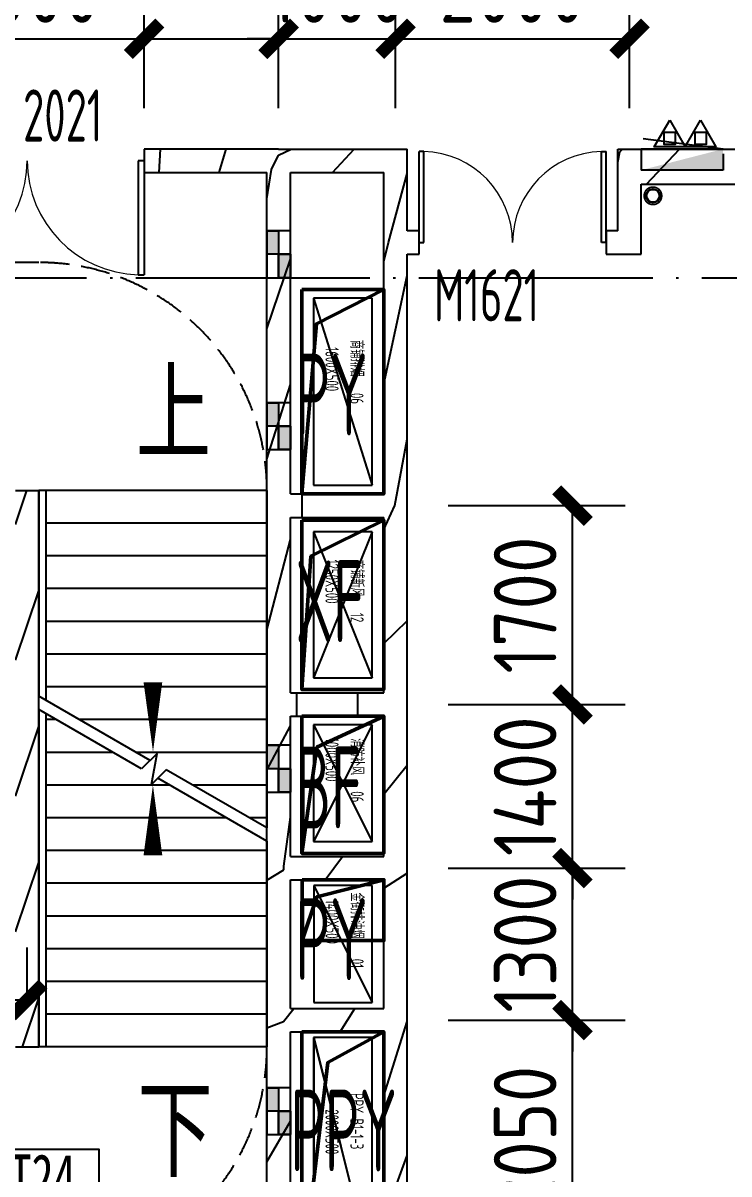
# Model space of a CAD drawing. Header units: inches. Extents: x 0 to 1813292486, y 0 to 3473589894.
# Drawn here: x 600424900 to 600430936, y 3473244952 to 3473254796 of the extents above; entities that cross this region are included whole.
import ezdxf
from ezdxf.enums import TextEntityAlignment as Align

# ---------------------------------------------------------------- set-up
doc = ezdxf.new("R2010")
doc.units = ezdxf.units.IN
doc.header["$LTSCALE"] = 1000
doc.header["$MEASUREMENT"] = 0
doc.linetypes.add('AX-MALL-GIRD-200$0$DOTE', pattern=[2.4200000000000004, 2, -0.2, 0.02, -0.2])
doc.linetypes.add('AX-MALL-WALL-P02-QT$0$DASH', pattern=[0.35, 0.25, -0.1])
for name, color, linetype in [('A-Anno-Note', 241, 'Continuous'), ('AX-MALL-DIM-P02$0$A-Anno-Dims', 3, 'Continuous'), ('AX-MALL-DIM-P02$0$A-Detl-Thin', 131, 'Continuous'), ('AX-MALL-GIRD-200$0$A-Grid', 222, 'AX-MALL-GIRD-200$0$DOTE'), ('AX-MALL-P02-200$0$A-Anno-Note', 241, 'Continuous'), ('AX-MALL-WALL-P02$0$A-Anno-Note', 241, 'Continuous'), ('AX-MALL-WALL-P02-QT$0$A-Accs', 181, 'Continuous'), ('AX-MALL-WALL-P02-QT$0$A-Anno-Dims', 3, 'Continuous'), ('AX-MALL-WALL-P02-QT$0$A-Anno-Note', 241, 'Continuous'), ('AX-MALL-WALL-P02-QT$0$A-Detl-Patt', 8, 'Continuous'), ('AX-MALL-WALL-P02-QT$0$A-Detl-Thin', 131, 'Continuous'), ('AX-MALL-WALL-P02-QT$0$A-Strs', 151, 'Continuous'), ('AX-MALL-WALL-P02-QT$0$A-Wall', 2, 'Continuous'), ('AX-MALL-WALL-P02-QT$0$A-Wall-Patt', 13, 'Continuous'), ('AX-MALL-WALL-P02-QT$0$A-Wind', 4, 'Continuous'), ('AX-MALL-WORD-P02$0$A-Anno-Note', 241, 'Continuous'), ('AX-MALL-WORD-P02$0$A-Wind-Iden', 11, 'Continuous'), ('AX-MALL-ZTKD-P02$0$A-Anno-Note', 241, 'Continuous'), ('MX-MALL-P02-LG$0$M-AC-DUCT-FLG', 40, 'Continuous'), ('MX-MALL-P02-LG$0$M-AC-DUCT-PAD', 70, 'Continuous'), ('MX-MALL-P02-LG$0$M-VT-DUCT-EAD', 4, 'Continuous'), ('MX-MALL-P02-LG$0$M-VT-DUCT-FLG', 40, 'Continuous'), ('MX-MALL-P02-LG$0$M-VT-DUCT-KED', 170, 'Continuous'), ('MX-MALL-P02-LG$0$M-VT-DUCT-SAD', 90, 'Continuous'), ('MX-MALL-P02-LG$0$M-VT-DUCT-SED', 150, 'Continuous'), ('MX-MALL-P02-LG$0$M-VT-TEXT', 21, 'Continuous'), ('PX-MALL-P02-LG$0$P-Exsh', 31, 'Continuous'), ('PX-MALL-P02-LG$0$P-Hydt-Boxx', 221, 'Continuous'), ('PX-MALL-P02-LG$0$P-Hydt-Pipe', 221, 'Continuous'), ('PX-MALL-P02-LG$0$P-Pipe-Risr', 7, 'Continuous'), ('PX-MALL-P02-LG$0$P-Pipe-Risr-Arch', 6, 'Continuous'), ('PX-MALL-P02-LG$0$P-Pipe-Risr-W100', 6, 'Continuous'), ('PX-MALL-P02-LG$0$P-Pipe-Risr-W50', 6, 'Continuous'), ('SX-MALL-LT-TZ-2F(T)$0$SX-S1-TZ-(2F~3F)$0$TZ', 255, 'Continuous'), ('SX-MALL-LT-TZ-2F(T)$0$SX-S1-TZ-（-2F~-1F）$0$S-PATT-SOLD', 251, 'Continuous'), ('SX-MALL-NTKD-L-2F$0$S-HOLE', 5, 'Continuous'), ('SX-MALL-TZ-2F~3F$0$S-DIMS', 81, 'Continuous')]:
    doc.layers.add(name, color=color, linetype=linetype)
doc.styles.add('AX-MALL-DIM-P02$0$_TCH_DIM_T3', font='gbenor.shx')
doc.styles.add('AX-MALL-WALL-P02-QT$0$_TCH_DIM', font='gbenor.shx')
doc.styles.add('AX-MALL-WALL-P02-QT$0$STANDARD', font='gbenor.shx', dxfattribs={"bigfont": 'gbcbig.shx'})
doc.styles.add('AX-MALL-WORD-P02$0$_TCH_WINDOW', font='gbenor.shx', dxfattribs={"bigfont": 'gbcbig.shx'})
doc.styles.add('AX-MALL-WORD-P02$0$宋体', font='', dxfattribs={"width": 0.7, "height": 5})
doc.styles.add('MX-MALL-P02-LG$0$_THVAC_WIN', font='gbenor.shx', dxfattribs={"bigfont": 'gbcbig.shx'})
doc.styles.add('PX-MALL-P02-LG$0$jzfz', font='gbenor.shx', dxfattribs={"bigfont": 'gbcbig.shx'})
doc.styles.get('AX-MALL-WORD-P02$0$宋体').set_extended_font_data('SimSun')
doc.dimstyles.new('AX-MALL-DIM-P02$0$_TCH_ARCH&&180', dxfattribs={"dimtxt": 535.5, "dimasz": 270, "dimexe": 450, "dimexo": 450, "dimgap": 137.25, "dimtad": 1, "dimdec": 0, "dimzin": 0, "dimdsep": 46, "dimtxsty": 'AX-MALL-DIM-P02$0$_TCH_DIM_T3', "dimblk": 'AX-MALL-DIM-P02$0$_ArchTick', "dimcen": 0.09, "dimclrt": 7, "dimazin": 2, "dimtfac": 1, "dimtdec": 0, "dimtix": 1, "dimtmove": 2, "dimatfit": 3, "dimfxl": 500, "dimtolj": 1, "dimtzin": 0, "dimarcsym": 0})
pattern_1 = [(45, (0, 359.0227), (-353.55353201463, 353.55353201463), [])]

# ---------------------------------------------------------------- blocks, each defined once
blk = doc.blocks.new('AX-MALL-WORD-P02')
at = {"layer": 'AX-MALL-WORD-P02$0$A-Anno-Note', "color": 3}
blk.add_lwpolyline([(600248898.0374495, 3473156669.24496), (600249893.1935995, 3473156298.520098), (600250067.7400138, 3473156767.064171), (600249072.5838643, 3473157137.789033)], close=True, dxfattribs=at)
at = {"layer": 'AX-MALL-WORD-P02$0$A-Anno-Note', "color": 3, "style": 'AX-MALL-WORD-P02$0$宋体', "width": 0.7}
blk.add_text('LT24', height=396.5189873417721, rotation=339.5681615271141, dxfattribs=at).set_placement((600249020.3256471, 3473156692.486404))
at = {"layer": 'AX-MALL-WORD-P02$0$A-Wind-Iden', "style": 'AX-MALL-WORD-P02$0$_TCH_WINDOW', "width": 0.7}
for s, rotation, p in [('2021', 339.5681612585309, (600252467.3055788, 3473165073.79867)), ('M1621', 339.5681612273126, (600255222.93114, 3473162406.976942))]:
    blk.add_text(s, height=446.25, rotation=rotation, dxfattribs=at).set_placement(p)
blk = doc.blocks.new('AX-MALL-GIRD-200')
at = {"layer": 'AX-MALL-GIRD-200$0$A-Grid'}
blk.add_line((600232554.5538701, 3473171250.033786), (600590450.5579685, 3473037923.270504), dxfattribs=at)
blk = doc.blocks.new('MX-MALL-P02-LG')
at = {"layer": 'MX-MALL-P02-LG$0$M-AC-DUCT-FLG'}
for p, q in [((600253630.4547019, 3473161078.929464), (600253662.6327344, 3473159733.022864)), ((600254098.9987751, 3473160904.383048), (600253194.0886612, 3473159907.569281))]:
    blk.add_line(p, q, dxfattribs=at)
at = {"layer": 'MX-MALL-P02-LG$0$M-AC-DUCT-PAD'}
for p, q in [((600253630.4547019, 3473161078.929464), (600253194.0886612, 3473159907.569281)), ((600254098.9987751, 3473160904.383048), (600253630.4547019, 3473161078.929464)), ((600253662.6327344, 3473159733.022864), (600254098.9987751, 3473160904.383048)), ((600253194.0886612, 3473159907.569281), (600253662.6327344, 3473159733.022864))]:
    blk.add_line(p, q, dxfattribs=at)
at = {"layer": 'MX-MALL-P02-LG$0$M-VT-DUCT-EAD'}
for p, q in [((600252120.2007791, 3473157024.875878), (600251422.0151142, 3473155150.699585)), ((600252120.7498498, 3473157024.671335), (600251422.564185, 3473155150.495042)), ((600252588.7448523, 3473156850.329462), (600252120.2007791, 3473157024.875878)), ((600252589.293923, 3473156850.124918), (600252120.7498498, 3473157024.671335)), ((600251890.5591874, 3473154976.153169), (600252588.7448523, 3473156850.329462)), ((600251891.1082582, 3473154975.948626), (600252589.293923, 3473156850.124918))]:
    blk.add_line(p, q, dxfattribs=at)
at = {"layer": 'MX-MALL-P02-LG$0$M-VT-DUCT-FLG'}
for p, q in [((600254328.5619637, 3473162952.895306), (600254238.5575048, 3473161279.007855)), ((600253054.451529, 3473159532.73402), (600253173.9027734, 3473158421.099458)), ((600253522.9956028, 3473159358.187605), (600252705.3586996, 3473158595.645873)), ((600252575.119689, 3473158242.681345), (600252694.5709333, 3473157131.046783)), ((600252120.2007791, 3473157024.875878), (600251890.5591874, 3473154976.153169)), ((600252120.7498498, 3473157024.671335), (600251891.1082582, 3473154975.948626))]:
    blk.add_line(p, q, dxfattribs=at)
at = {"layer": 'MX-MALL-P02-LG$0$M-VT-DUCT-KED'}
for p, q in [((600252575.119689, 3473158242.681345), (600252226.0268595, 3473157305.593198)), ((600253043.6637628, 3473158068.134931), (600252575.119689, 3473158242.681345)), ((600252694.5709333, 3473157131.046783), (600253043.6637628, 3473158068.134931)), ((600252226.0268595, 3473157305.593198), (600252694.5709333, 3473157131.046783))]:
    blk.add_line(p, q, dxfattribs=at)
at = {"layer": 'MX-MALL-P02-LG$0$M-VT-DUCT-SAD'}
for p, q in [((600253054.451529, 3473159532.73402), (600252705.3586996, 3473158595.645873)), ((600253522.9956028, 3473159358.187605), (600253054.451529, 3473159532.73402)), ((600253173.9027734, 3473158421.099458), (600253522.9956028, 3473159358.187605)), ((600252705.3586996, 3473158595.645873), (600253173.9027734, 3473158421.099458))]:
    blk.add_line(p, q, dxfattribs=at)
at = {"layer": 'MX-MALL-P02-LG$0$M-VT-DUCT-SED'}
for p, q in [((600254328.5619637, 3473162952.895306), (600253770.0134315, 3473161453.554271)), ((600254797.1060369, 3473162778.348889), (600254328.5619637, 3473162952.895306)), ((600254238.5575048, 3473161279.007855), (600254797.1060369, 3473162778.348889)), ((600253770.0134315, 3473161453.554271), (600254238.5575048, 3473161279.007855))]:
    blk.add_line(p, q, dxfattribs=at)
at = {"layer": 'MX-MALL-P02-LG$0$M-VT-TEXT', "style": 'MX-MALL-P02-LG$0$_THVAC_WIN', "width": 0.7}
for s, height, rotation, p in [('1600X500', 112.6582278481011, 249.5681612570338, (600254276.2448344, 3473162522.893161, -20999.99999999999)), ('商铺排烟', 112.6582278481011, 249.5681612570338, (600254498.0033774, 3473162507.221152, -20999.99999999999)), ('06', 112.6582278481011, 249.5681612570338, (600254339.6301228, 3473162082.091542, -20999.99999999999)), ('1250X500', 112.6582278481012, 249.5681612665051, (600253642.1031504, 3473160820.63347, -17999.99999999999)), ('商铺新风', 112.6582278481012, 249.5681612665051, (600253842.3074379, 3473160743.476207, -17999.99999999999)), ('12', 112.6582278481012, 249.5681612665051, (600253683.9341834, 3473160318.346598, -17999.99999999999)), ('1000X500', 112.6582278481009, 249.5681612702836, (600253109.7365847, 3473159391.574048, -15000)), ('消防补风', 112.6582278481009, 249.5681612702836, (600253309.9408731, 3473159314.416784, -15000)), ('06', 112.6582278481009, 249.5681612702836, (600253151.5676186, 3473158889.287174, -15000)), ('1400X500', 112.6582278481011, 249.568161256895, (600252627.5304074, 3473158093.805646, -18000)), ('金街排油烟', 112.6582278481011, 249.568161256895, (600252849.2889557, 3473158078.133643, -18000)), ('01', 112.6582278481011, 249.568161256895, (600252651.3223873, 3473157546.721631, -18000)), ('2000X500', 112.6582278481012, 249.5681612864408, (600252000.9394169, 3473156415.171832, -2999.999999999998)), ('2000X500', 112.6582278481012, 249.5681612864408, (600252001.4884853, 3473156414.967285, -2999.999999999998)), ('PPY-B1-1-3', 112.6582278481012, 249.5681612864408, (600252248.9728122, 3473156470.030783, -2999.999999999998)), ('PPY-B1-1-3', 112.6582278481012, 249.5681612864408, (600252249.5218844, 3473156469.826239, -2999.999999999998))]:
    blk.add_text(s, height=height, rotation=rotation, dxfattribs=at).set_placement(p)
blk = doc.blocks.new('SX-MALL-LT-TZ-2F(T)$0$SX-S1-TZ-（-2F~-1F）$0$55')
at = {"layer": 'SX-MALL-LT-TZ-2F(T)$0$SX-S1-TZ-（-2F~-1F）$0$S-PATT-SOLD'}
h = blk.add_hatch(color=251, dxfattribs=at)
h.dxf.hatch_style = 1
h.paths.add_polyline_path([(-77686.27864599228, -69171.32194757462), (-77486.27864456177, -69171.3219474554), (-77486.27864456177, -69271.32194751501), (-77686.27864551544, -69271.32194757462)])
h = blk.add_hatch(color=251, dxfattribs=at)
h.dxf.hatch_style = 1
h.paths.add_polyline_path([(-77886.27864646912, -69271.32194751501), (-77686.2786450386, -69271.32194751501), (-77686.27864456177, -69371.3219473958), (-77886.27864551544, -69371.3219473958)])
for p, q in [((-77686.2786450386, -69171.32194757462), (-77686.27864456177, -69371.3219474554)), ((-77886.27864551544, -69271.32194751501), (-77486.27864456177, -69271.32194751501))]:
    blk.add_line(p, q)
for points in [[(-77886.27864408493, -69371.32194751501), (-77486.27864408493, -69371.3219474554), (-77486.27864408493, -69171.3219474554), (-77886.27864456177, -69171.32194757462)], [(-77686.27864599228, -69171.32194757462), (-77486.27864456177, -69171.3219474554), (-77486.27864456177, -69271.32194751501), (-77686.27864551544, -69271.32194757462)], [(-77886.27864646912, -69271.32194751501), (-77686.2786450386, -69271.32194751501), (-77686.27864456177, -69371.3219473958), (-77886.27864551544, -69371.3219473958)]]:
    blk.add_lwpolyline(points, close=True)
blk = doc.blocks.new('SX-MALL-LT-TZ-2F(T)')
at = {"layer": 'SX-MALL-LT-TZ-2F(T)$0$SX-S1-TZ-(2F~3F)$0$TZ', "rotation": 249.5681613253223}
for p in [(600291972.7052509, 3473066426.670028), (600291459.5387888, 3473065049.150452), (600290436.6939843, 3473062303.483058), (600289413.8519845, 3473059557.814789)]:
    blk.add_blockref('SX-MALL-LT-TZ-2F(T)$0$SX-S1-TZ-（-2F~-1F）$0$55', p, dxfattribs=at)
blk = doc.blocks.new('SX-MALL-TZ-2F~3F')
at = {"layer": 'SX-MALL-TZ-2F~3F$0$S-DIMS', "rotation": 1.387142046460944e-06}
blk.add_blockref('SX-MALL-LT-TZ-2F(T)', (84.08594870567322, -14.53440642356873), dxfattribs=at)
blk = doc.blocks.new('SX-MALL-NTKD-L-2F')
at = {"layer": 'SX-MALL-NTKD-L-2F$0$S-HOLE', "lineweight": 50}
for points, elevation in [([(600254260.6859192, 3473163057.149127), (600254916.6476169, 3473162812.784147), (600254305.7351614, 3473161172.87989), (600253649.7734636, 3473161417.244871)], 2999.999999999996), ([(600253571.655038, 3473161207.547503), (600254227.6167368, 3473160963.182522), (600253721.4321306, 3473159604.404708), (600253065.4704318, 3473159848.769689)], 2999.999999999997), ([(600252986.4970771, 3473159636.777394), (600253642.45878, 3473159392.412412), (600253232.7021667, 3473158292.481303), (600252576.7404636, 3473158536.846285)], 2999.999999999997), ([(600252498.5878414, 3473158324.511887), (600253154.5495437, 3473158080.146905), (600252973.0212712, 3473157592.861069), (600252317.0595689, 3473157837.226051)], 2999.999999999998), ([(600252043.9464222, 3473157106.6394), (600252699.9081191, 3473156862.27442), (600251966.8131707, 3473154894.389307), (600251310.8514737, 3473155138.754287)], 2999.999999999998)]:
    blk.add_lwpolyline(points, close=True, dxfattribs=dict(at, elevation=elevation))
for points, elevation in [([(600254916.6476167, 3473162812.784148), (600254274.3843673, 3473162737.30588), (600253649.7734637, 3473161417.244871)], 2999.999999999996), ([(600254227.6167369, 3473160963.182522), (600253535.5295645, 3473160890.584942), (600253065.4704316, 3473159848.769688)], 2999.999999999997), ([(600253644.654246, 3473159391.594537), (600253013.4846432, 3473159342.787404), (600252576.7404635, 3473158536.846285)], 2999.999999999997), ([(600253155.9119594, 3473158079.639365), (600252565.959427, 3473158143.638924), (600252317.0595689, 3473157837.226051)], 2999.999999999998), ([(600252699.6839308, 3473156861.67262), (600252160.5976527, 3473156783.125941), (600251311.9496446, 3473155138.345055)], 2999.999999999998)]:
    blk.add_lwpolyline(points, dxfattribs=dict(at, elevation=elevation))
blk = doc.blocks.new('SX-MALL-NTKD-2F')
blk.add_blockref('SX-MALL-NTKD-L-2F', (0, 0))
blk = doc.blocks.new('AX-MALL-WALL-P02-QT$0$$DorLib2D$00000002')
for p, q in [((-0.5, -5.684341886080802e-17), (-0.5000000000000007, 0.4875)), ((-0.4750000000000007, 0.4875), (-0.5000000000000007, 0.4875)), ((-0.475, -2.842170943040401e-17), (-0.4750000000000007, 0.4875)), ((0.475, -2.842170943040401e-17), (0.4750000000000007, 0.4875)), ((0.4750000000000007, 0.4875), (0.5000000000000007, 0.4875)), ((0.5, -5.684341886080802e-17), (0.5000000000000007, 0.4875)), ((-0.5, -5.684341886080802e-17), (-0.475, -2.842170943040401e-17)), ((0.5, -5.684341886080802e-17), (0.475, -2.842170943040401e-17))]:
    blk.add_line(p, q)
at = {"lineweight": 13}
for centre, start, end in [((-0.4875, -4.263256414560601e-17), 0, 88.53071641864632), ((0.4875, -4.263256414560601e-17), 91.4692835813537, 180)]:
    blk.add_arc(centre, 0.4875, start, end, dxfattribs=at)
blk = doc.blocks.new('AX-MALL-WALL-P02-QT')
at = {"layer": 'AX-MALL-WALL-P02-QT$0$A-Wall-Patt'}
h = blk.add_hatch(dxfattribs=at)
h.set_pattern_fill('普通砖', color=256, scale=200, style=0)
h.set_pattern_definition(pattern_1)
h.paths.add_polyline_path([(600254493.2778955, 3473164251.064355), (600253415.6265428, 3473164652.521105), (600253345.8079765, 3473164465.103476), (600254329.7505145, 3473164098.556009), (600254446.7321845, 3473164126.119269)])
h = blk.add_hatch(dxfattribs=at)
h.set_pattern_fill('普通砖', color=256, scale=200, style=0)
h.set_pattern_definition(pattern_1)
h.paths.add_polyline_path([(600254446.7321845, 3473164126.119268), (600254517.1681437, 3473164028.737442), (600255266.8386611, 3473163749.463177), (600255524.0748566, 3473163867.06224), (600254493.2778955, 3473164251.064355)])
h = blk.add_hatch(dxfattribs=at)
h.set_pattern_fill('普通砖', color=256, scale=200, style=0)
h.set_pattern_definition(pattern_1)
h.paths.add_polyline_path([(600253459.7810303, 3473161381.30908), (600253557.1628567, 3473161451.745039), (600254517.1681437, 3473164028.737442), (600254446.7321845, 3473164126.119269), (600254329.7505145, 3473164098.556009), (600253334.8359442, 3473161427.854791)])
h = blk.add_hatch(dxfattribs=at)
h.set_pattern_fill('普通砖', color=256, scale=200, style=0)
h.set_pattern_definition(pattern_1)
h.paths.add_polyline_path([(600255182.3280481, 3473163140.664577), (600255279.7098744, 3473163211.100537), (600255524.0748566, 3473163867.06224), (600255266.8386611, 3473163749.463177), (600255057.3829621, 3473163187.210289)])
h = blk.add_hatch(dxfattribs=at)
h.set_pattern_fill('普通砖', color=256, scale=200, style=0)
h.set_pattern_definition(pattern_1)
h.paths.add_polyline_path([(600254334.396634, 3473161055.489104), (600254459.3417201, 3473161008.943393), (600255209.8913081, 3473163023.682908), (600255182.3280482, 3473163140.664577), (600255057.3829621, 3473163187.210289), (600254306.8333741, 3473161172.470774)])
h = blk.add_hatch(dxfattribs=at)
h.set_pattern_fill('普通砖', color=256, scale=200, style=0)
h.set_pattern_definition(pattern_1)
h.paths.add_polyline_path([(600255209.8913081, 3473163023.682908), (600255303.6001219, 3473162988.773625), (600255373.418688, 3473163176.191254), (600255279.7098744, 3473163211.100537), (600255182.3280481, 3473163140.664577)])
h = blk.add_hatch(dxfattribs=at)
h.set_pattern_fill('普通砖', color=256, scale=200, style=0)
h.set_pattern_definition(pattern_1)
h.paths.add_polyline_path([(600256966.4685385, 3473162582.73344), (600257084.0676014, 3473162325.497245), (600257293.5233005, 3473162887.750133), (600257210.8335207, 3473163238.695143)])
h = blk.add_hatch(dxfattribs=at)
h.set_pattern_fill('普通砖', color=256, scale=200, style=0)
h.set_pattern_definition(pattern_1)
h.paths.add_polyline_path([(600257210.8335207, 3473163238.695143), (600257293.5233005, 3473162887.750133), (600258043.1938164, 3473162608.475868), (600258147.9216659, 3473162889.602312)])
h = blk.add_hatch(dxfattribs=at)
h.set_pattern_fill('普通砖', color=256, scale=200, style=0)
h.set_pattern_definition(pattern_1)
h.paths.add_polyline_path([(600256966.4685385, 3473162582.73344), (600256872.7597233, 3473162617.642724), (600256802.9411571, 3473162430.225094), (600257084.0676014, 3473162325.497245)])
h = blk.add_hatch(dxfattribs=at)
h.set_pattern_fill('普通砖', color=256, scale=200, style=0)
h.set_pattern_definition(pattern_1)
h.paths.add_polyline_path([(600249891.2142483, 3473157769.867689), (600251552.8961338, 3473162230.407265), (600251365.4785045, 3473162300.225831), (600249703.796619, 3473157839.686255)])
h = blk.add_hatch(dxfattribs=at)
h.set_pattern_fill('普通砖', color=256, scale=200, style=0)
h.set_pattern_definition(pattern_1)
h.paths.add_polyline_path([(600252866.3232166, 3473159788.259231), (600252963.7050427, 3473159858.69519), (600253487.3442904, 3473161264.32741), (600253459.7810304, 3473161381.30908), (600253334.8359442, 3473161427.854791), (600252741.3781304, 3473159834.804942)])
h = blk.add_hatch(dxfattribs=at)
h.set_pattern_fill('普通砖', color=256, scale=200, style=0)
h.set_pattern_definition(pattern_1)
h.paths.add_polyline_path([(600253459.7810303, 3473161381.30908), (600253487.3442904, 3473161264.32741), (600254237.0148078, 3473160985.053145), (600254334.396634, 3473161055.489104), (600254306.8333741, 3473161172.470774), (600253557.1628567, 3473161451.745039)])
h = blk.add_hatch(dxfattribs=at)
h.set_pattern_fill('普通砖', color=256, scale=200, style=0)
h.set_pattern_definition(pattern_1)
h.paths.add_polyline_path([(600253740.93882, 3473159462.439254), (600253865.8839062, 3473159415.893544), (600254459.3417201, 3473161008.943393), (600254334.396634, 3473161055.489104), (600254237.0148078, 3473160985.053145), (600253713.37556, 3473159579.420924)])
h = blk.add_hatch(dxfattribs=at)
h.set_pattern_fill('普通砖', color=256, scale=200, style=0)
h.set_pattern_definition(pattern_1)
h.paths.add_polyline_path([(600252377.5932523, 3473158476.335825), (600252474.9750785, 3473158546.771785), (600252893.8864764, 3473159671.277561), (600252866.3232166, 3473159788.259231), (600252741.3781304, 3473159834.804942), (600252252.6481662, 3473158522.881537)])
h = blk.add_hatch(dxfattribs=at)
h.set_pattern_fill('普通砖', color=256, scale=200, style=0)
h.set_pattern_definition(pattern_1)
h.paths.add_polyline_path([(600252866.3232166, 3473159788.259231), (600252893.8864764, 3473159671.277561), (600253643.5569937, 3473159392.003295), (600253740.93882, 3473159462.439255), (600253713.37556, 3473159579.420924), (600252963.7050427, 3473159858.69519)])
h = blk.add_hatch(dxfattribs=at)
h.set_pattern_fill('普通砖', color=256, scale=200, style=0)
h.set_pattern_definition(pattern_1)
h.paths.add_polyline_path([(600253252.2088557, 3473158150.51585), (600253377.1539419, 3473158103.970139), (600253865.8839062, 3473159415.893544), (600253740.93882, 3473159462.439255), (600253643.5569937, 3473159392.003295), (600253224.6455958, 3473158267.497519)])
h = blk.add_hatch(dxfattribs=at)
h.set_pattern_fill('普通砖', color=256, scale=200, style=0)
h.set_pattern_definition(pattern_1)
h.paths.add_polyline_path([(600252377.5932523, 3473158476.335825), (600252405.1565121, 3473158359.354156), (600253154.8270295, 3473158080.07989), (600253252.2088557, 3473158150.51585), (600253224.6455958, 3473158267.497519), (600252474.9750785, 3473158546.771785)])
h = blk.add_hatch(dxfattribs=at)
h.set_pattern_fill('普通砖', color=256, scale=200, style=0)
h.set_pattern_definition(pattern_1)
h.paths.add_polyline_path([(600251923.7725698, 3473157258.121233), (600252021.154396, 3473157328.557191), (600252405.1565121, 3473158359.354156), (600252377.5932523, 3473158476.335825), (600252252.6481662, 3473158522.881537), (600251798.8274838, 3473157304.666944)])
h = blk.add_hatch(dxfattribs=at)
h.set_pattern_fill('普通砖', color=256, scale=200, style=0)
h.set_pattern_definition(pattern_1)
h.paths.add_polyline_path([(600252798.3881736, 3473156932.301257), (600252923.3332597, 3473156885.755546), (600253377.1539419, 3473158103.970139), (600253252.2088557, 3473158150.51585), (600253154.8270295, 3473158080.07989), (600252770.8249137, 3473157049.282927)])
h = blk.add_hatch(dxfattribs=at)
h.set_pattern_fill('普通砖', color=256, scale=200, style=0)
h.set_pattern_definition(pattern_1)
h.paths.add_polyline_path([(600251103.4047527, 3473155055.964994), (600251200.786579, 3473155126.400953), (600251951.3358297, 3473157141.139562), (600251923.7725698, 3473157258.121233), (600251798.8274838, 3473157304.666944), (600250978.4596666, 3473155102.510705)])
h = blk.add_hatch(dxfattribs=at)
h.set_pattern_fill('普通砖', color=256, scale=200, style=0)
h.set_pattern_definition(pattern_1)
h.paths.add_polyline_path([(600251923.7725698, 3473157258.121233), (600251951.3358297, 3473157141.139562), (600252701.0063474, 3473156861.865298), (600252798.3881737, 3473156932.301257), (600252770.8249137, 3473157049.282927), (600252021.154396, 3473157328.557191)])
h = blk.add_hatch(dxfattribs=at)
h.set_pattern_fill('普通砖', color=256, scale=200, style=0)
h.set_pattern_definition(pattern_1)
h.paths.add_polyline_path([(600251978.0203563, 3473154730.145017), (600252102.9654424, 3473154683.599306), (600252923.3332597, 3473156885.755546), (600252798.3881737, 3473156932.301257), (600252701.0063474, 3473156861.865298), (600251950.4570963, 3473154847.126687)])
at = {"layer": 'AX-MALL-WALL-P02-QT$0$A-Anno-Dims'}
for points in [[(600252515.4301423, 3473162021.234106, 0, 0, 0), (600251684.5891707, 3473159790.964328, 0, 160, 0), (600251894.0448778, 3473160353.217213, 0, 0, 0)], [(600250756.0022024, 3473157298.309871, 0, 0, 0), (600251586.843174, 3473159528.579648, 0, 160, 0), (600251377.3874669, 3473158966.326764, 0, 0, 0)]]:
    blk.add_lwpolyline(points, format="xyseb", dxfattribs=at)
at = {"layer": 'AX-MALL-WALL-P02-QT$0$A-Strs'}
for p, q in [((600251552.8962058, 3473162230.40729), (600250938.720246, 3473160581.74271)), ((600251552.8962058, 3473162230.40729), (600250938.720246, 3473160581.74271)), ((600251609.1214942, 3473162209.461719), (600250982.8526036, 3473160528.335454)), ((600251609.1214943, 3473162209.461719), (600251552.8962058, 3473162230.40729)), ((600251609.1214942, 3473162209.461719), (600251552.8962058, 3473162230.40729)), ((600253380.2180822, 3473161549.676241), (600251609.1214943, 3473162209.461719)), ((600253282.4720855, 3473161287.291562), (600251511.3754976, 3473161947.077039)), ((600253184.7260889, 3473161024.906882), (600251413.6295009, 3473161684.692359)), ((600253380.2180822, 3473161549.676241), (600252373.0218685, 3473158846.006885)), ((600253086.9800922, 3473160762.522202), (600251315.8835044, 3473161422.30768)), ((600252989.2340956, 3473160500.137523), (600251218.1375077, 3473161159.923)), ((600252891.4880989, 3473160237.752843), (600251120.391511, 3473160897.538321)), ((600252793.7421023, 3473159975.368163), (600251022.6455142, 3473160635.153641)), ((600251638.279676, 3473159735.1632), (600250938.720246, 3473160581.74271)), ((600250898.4104763, 3473160473.537092), (600249891.2142626, 3473157769.867735)), ((600250898.4104763, 3473160473.537092), (600249891.2142626, 3473157769.867735)), ((600250942.5428339, 3473160420.129836), (600249947.439551, 3473157748.922164)), ((600251544.1246928, 3473159692.118957), (600250898.4104762, 3473160473.537092)), ((600251006.9309586, 3473160342.209841), (600250924.8995177, 3473160372.768961)), ((600252695.9961056, 3473159712.983484), (600251194.3485874, 3473160272.391272)), ((600251363.648558, 3473159910.524129), (600250827.1535211, 3473160110.384282)), ((600251720.3661577, 3473159478.838417), (600250729.4075243, 3473159847.999602)), ((600252598.250109, 3473159450.598804), (600251551.0661869, 3473159840.70556)), ((600251713.9802696, 3473159769.770766), (600251544.1246928, 3473159692.118957)), ((600251577.7421701, 3473159537.853921), (600251713.9802696, 3473159769.770766)), ((600252077.0837576, 3473159047.152704), (600250631.6615276, 3473159585.614922)), ((600251740.0197442, 3473159612.041342), (600251577.7421701, 3473159537.853921)), ((600252332.7120988, 3473158737.801266), (600251645.8647609, 3473159568.997098)), ((600252373.0218686, 3473158846.006885), (600251740.0197442, 3473159612.041342)), ((600252305.0121189, 3473158663.444765), (600250533.915531, 3473159323.230242)), ((600252500.5041122, 3473159188.214124), (600251907.7837865, 3473159409.019847)), ((600252207.2661223, 3473158401.060085), (600250436.1695344, 3473159060.845563)), ((600252402.7581156, 3473158925.829444), (600252264.5013864, 3473158977.334135)), ((600252109.5201256, 3473158138.675406), (600250338.4235377, 3473158798.460883)), ((600252332.7120988, 3473158737.801266), (600251718.536139, 3473157089.136687)), ((600252011.774129, 3473157876.290726), (600250240.677541, 3473158536.076203)), ((600251914.0281323, 3473157613.906046), (600250142.9315444, 3473158273.691524)), ((600251816.2821357, 3473157351.521367), (600250045.1855478, 3473158011.306844)), ((600249947.4395511, 3473157748.922164), (600249891.2142626, 3473157769.867735)), ((600249947.439551, 3473157748.922164), (600249891.2142626, 3473157769.867735)), ((600251718.536139, 3473157089.136687), (600249947.4395511, 3473157748.922164))]:
    blk.add_line(p, q, dxfattribs=at)
at = {"layer": 'AX-MALL-WALL-P02-QT$0$A-Strs', "linetype": 'AX-MALL-WALL-P02-QT$0$DASH'}
for points in [[(600253380.2179947, 3473161549.676264, 0.4142135621634755), (600252233.6271377, 3473164057.729157), (600252046.2095089, 3473164127.547723, 0.4142135621629859), (600249538.1566138, 3473162980.95687, 0.4142135621629859)], [(600251718.5361152, 3473157089.136692, -0.4142135621634755), (600249210.4832196, 3473155942.545837), (600249023.0655909, 3473156012.364404, -0.4142135621629859), (600247876.4747329, 3473158520.417296, -0.4142135621629859)]]:
    blk.add_lwpolyline(points, format="xyb", dxfattribs=at)
at = {"layer": 'AX-MALL-WALL-P02-QT$0$A-Wall'}
for p, q in [((600253415.6265428, 3473164652.521105), (600253345.8079765, 3473164465.103476)), ((600254493.2778955, 3473164251.064355), (600253415.6265428, 3473164652.521105)), ((600253345.8079765, 3473164465.103476), (600254329.7505145, 3473164098.556009)), ((600254493.2778955, 3473164251.064355), (600255524.0748566, 3473163867.06224)), ((600253334.8359442, 3473161427.854791), (600254329.7505145, 3473164098.556009)), ((600253557.1628567, 3473161451.745039), (600254517.1681437, 3473164028.737442)), ((600254517.1681437, 3473164028.737442), (600255266.8386611, 3473163749.463177)), ((600255279.7098744, 3473163211.100537), (600255524.0748566, 3473163867.06224)), ((600255057.3829621, 3473163187.210289), (600255266.8386611, 3473163749.463177)), ((600254306.8333741, 3473161172.470774), (600255057.3829621, 3473163187.210289)), ((600255373.418688, 3473163176.191254), (600255279.7098744, 3473163211.100537)), ((600255303.6001219, 3473162988.773625), (600255373.418688, 3473163176.191254)), ((600256966.4685385, 3473162582.73344), (600257210.8335207, 3473163238.695143)), ((600257210.8335207, 3473163238.695143), (600258147.9216659, 3473162889.602312)), ((600254459.3417201, 3473161008.943393), (600255209.8913081, 3473163023.682908)), ((600255209.8913081, 3473163023.682908), (600255303.6001219, 3473162988.773625)), ((600257084.0676014, 3473162325.497245), (600257293.5233005, 3473162887.750133)), ((600257293.5233005, 3473162887.750133), (600258043.1938164, 3473162608.475868)), ((600256872.7597233, 3473162617.642724), (600256802.9411571, 3473162430.225094)), ((600256966.4685385, 3473162582.73344), (600256872.7597233, 3473162617.642724)), ((600256802.9411571, 3473162430.225094), (600257084.0676014, 3473162325.497245)), ((600251365.4785045, 3473162300.225831), (600251552.8961338, 3473162230.407265)), ((600249891.2142483, 3473157769.867689), (600251552.8961338, 3473162230.407265)), ((600252741.3781304, 3473159834.804942), (600253334.8359442, 3473161427.854791)), ((600253557.1628567, 3473161451.745039), (600254306.8333741, 3473161172.470774)), ((600252963.7050427, 3473159858.69519), (600253487.3442904, 3473161264.32741)), ((600253487.3442904, 3473161264.32741), (600254237.0148078, 3473160985.053145)), ((600253865.8839062, 3473159415.893544), (600254459.3417201, 3473161008.943393)), ((600253713.37556, 3473159579.420924), (600254237.0148078, 3473160985.053145)), ((600252252.6481662, 3473158522.881537), (600252741.3781304, 3473159834.804942)), ((600252963.7050427, 3473159858.69519), (600253713.37556, 3473159579.420924)), ((600252474.9750785, 3473158546.771785), (600252893.8864764, 3473159671.277561)), ((600252893.8864764, 3473159671.277561), (600253643.5569937, 3473159392.003295)), ((600253224.6455958, 3473158267.497519), (600253643.5569937, 3473159392.003295)), ((600253377.1539419, 3473158103.970139), (600253865.8839062, 3473159415.893544)), ((600252474.9750785, 3473158546.771785), (600253224.6455958, 3473158267.497519)), ((600251798.8274838, 3473157304.666944), (600252252.6481662, 3473158522.881537)), ((600252021.154396, 3473157328.557191), (600252405.1565121, 3473158359.354156)), ((600252405.1565121, 3473158359.354156), (600253154.8270295, 3473158080.07989)), ((600252770.8249137, 3473157049.282927), (600253154.8270295, 3473158080.07989)), ((600252923.3332597, 3473156885.755546), (600253377.1539419, 3473158103.970139)), ((600249703.796619, 3473157839.686255), (600249891.2142483, 3473157769.867689)), ((600250978.4596666, 3473155102.510705), (600251798.8274838, 3473157304.666944)), ((600252021.154396, 3473157328.557191), (600252770.8249137, 3473157049.282927)), ((600251200.786579, 3473155126.400953), (600251951.3358297, 3473157141.139562)), ((600251951.3358297, 3473157141.139562), (600252701.0063474, 3473156861.865298)), ((600251950.4570963, 3473154847.126687), (600252701.0063474, 3473156861.865298)), ((600252102.9654424, 3473154683.599306), (600252923.3332597, 3473156885.755546))]:
    blk.add_line(p, q, dxfattribs=at)
at = {"layer": 'AX-MALL-WALL-P02-QT$0$A-Anno-Dims'}
blk.add_blockref('SX-MALL-NTKD-2F', (0, 0), dxfattribs=at)
at = {"layer": 'AX-MALL-WALL-P02-QT$0$A-Detl-Patt'}
blk.add_blockref('SX-MALL-TZ-2F~3F', (0, 0), dxfattribs=at)
at = {"layer": 'AX-MALL-WALL-P02-QT$0$A-Detl-Thin'}
blk.add_blockref('MX-MALL-P02-LG', (0, 0), dxfattribs=at)
at = {"layer": 'AX-MALL-WALL-P02-QT$0$A-Wind'}
blk.add_blockref('AX-MALL-GIRD-200', (0, 0), dxfattribs=at)
at = {"layer": 'AX-MALL-WALL-P02-QT$0$A-Wind', "zscale": 200}
for p, xscale, yscale, rotation in [((600252443.6291128, 3473164907.905122), -2000, -2000, 339.5681613084488), ((600256088.1799226, 3473162803.208174), 1600, 1600, 339.5681613217103)]:
    blk.add_blockref('AX-MALL-WALL-P02-QT$0$$DorLib2D$00000002', p, dxfattribs=dict(at, xscale=xscale, yscale=yscale, rotation=rotation))
at = {"layer": 'AX-MALL-WALL-P02-QT$0$A-Accs', "style": 'AX-MALL-WALL-P02-QT$0$STANDARD', "width": 0.6}
for s, p in [('PY', (600253773.9558275, 3473161905.936513)), ('XF', (600253156.1482503, 3473160247.52332)), ('BF', (600252600.0788388, 3473158754.837115)), ('PY', (600252147.3810539, 3473157539.636775)), ('PPY', (600251535.063025, 3473156021.520925))]:
    blk.add_text(s, height=699.9999999999998, rotation=339.5681613092246, dxfattribs=at).set_placement(p)
at = {"layer": 'AX-MALL-WALL-P02-QT$0$A-Anno-Note', "style": 'AX-MALL-WALL-P02-QT$0$_TCH_DIM', "width": 0.7}
for s, p in [('上', (600252448.5435364, 3473162259.79185)), ('下', (600250317.1858921, 3473156501.146473))]:
    blk.add_text(s, height=675.177304964539, rotation=339.5681613092755, dxfattribs=at).set_placement(p)
blk = doc.blocks.new('AX-MALL-WALL-P02')
at = {"layer": 'AX-MALL-WALL-P02$0$A-Anno-Note'}
blk.add_blockref('AX-MALL-WORD-P02', (0, 0), dxfattribs=at)
blk.add_blockref('AX-MALL-WALL-P02-QT', (0, 0), dxfattribs=at)
blk = doc.blocks.new('PX-MALL-P02-LG$0$XHS1')
at = {"layer": 'PX-MALL-P02-LG$0$P-Hydt-Boxx', "ltscale": 0.7}
for p, q in [((350.0030006170273, 240), (-332.898939371109, 327.2950124740601)), ((350.0030006170273, 240), (-349.9969996213913, 240)), ((-349.9969997406006, 239.9999995231628), (-349.9969996213913, 60)), ((350.0030003786087, 200), (350.003000497818, 60)), ((350.0030006170273, 60), (-349.996999502182, 60))]:
    blk.add_line(p, q, dxfattribs=at)
blk.add_solid([(350.0030006170273, 240), (350.0030002593994, 60.00000047683716), (-349.9969996213913, 60)], dxfattribs=at)
blk = doc.blocks.new('PX-MALL-P02-LG$0$MHQ')
at = {"layer": 'PX-MALL-P02-LG$0$P-Exsh', "ltscale": 0.7}
h = blk.add_hatch(dxfattribs=at)
h.set_pattern_fill('ANSI31', color=256, scale=25, style=0)
h.set_pattern_definition([(45, (-160019.2306599375, -42228.3236173685), (-28.0633003783411, 28.0633003783411), [])])
h.paths.add_polyline_path([(-75.0000000015425, 185.1731819980414), (75, 185.1731819980414), (75, 35.17318199802685), (-75.0000000015425, 35.17318199802685)])
for points in [[(0, 346.4101615137042), (-200, -1.455191522836685e-11), (200, -1.455191522836685e-11)], [(0, 346.4101615137042), (-200, -1.455191522836685e-11), (200, -1.455191522836685e-11)], [(0, 346.4101615137042), (-200, -1.455191522836685e-11), (200, -1.455191522836685e-11)], [(-75.0000000015425, 185.1731819980414), (75, 185.1731819980414), (75, 35.17318199802685), (-75.0000000015425, 35.17318199802685)]]:
    blk.add_lwpolyline(points, close=True, dxfattribs=at)
blk = doc.blocks.new('PX-MALL-P02-LG$0$20200929200250')
at = {"layer": 'PX-MALL-P02-LG$0$P-Exsh', "ltscale": 0.7, "xscale": 0.6600000001490116, "yscale": 0.6600000001490116, "zscale": 0.6600000001490116}
for p in [(-132.0000001192093, 40), (131.9999997615814, 40)]:
    blk.add_blockref('PX-MALL-P02-LG$0$MHQ', p, dxfattribs=at)
blk = doc.blocks.new('PX-MALL-P02-LG$0$20211220143732')
at = {"layer": 'PX-MALL-P02-LG$0$P-Exsh'}
blk.add_blockref('PX-MALL-P02-LG$0$20200929200250', (-374.9999999407155, 219.6219584928522), dxfattribs=at)
at = {"layer": 'PX-MALL-P02-LG$0$P-Hydt-Boxx', "ltscale": 0.7, "xscale": -1}
blk.add_blockref('PX-MALL-P02-LG$0$XHS1', (-349.9969999989844, 0), dxfattribs=at)
blk = doc.blocks.new('PX-MALL-P02-LG$0$P-Risr')
at = {"layer": 'PX-MALL-P02-LG$0$P-Pipe-Risr-W50'}
h = blk.add_hatch(color=0, dxfattribs=at)
edge = h.paths.add_edge_path()
edge.add_ellipse((0, 0), major_axis=(47.05795628796547, 47.05795628796547), ratio=0.9999999999999695, start_angle=225.0000000000009, end_angle=405.0000000000009, ccw=False)
edge.add_ellipse((0, 0), major_axis=(47.05795628796764, 47.05795628796764), ratio=0.9999999999998785, start_angle=133.9675974886221, end_angle=225.0000000000035, ccw=False)
edge.add_line((-66.53919663240958, 1.199087783927098), (-54.4367953546693, 1.199087783927098))
edge.add_ellipse((0, 0), major_axis=(-38.50196423560672, 38.50196423560672), ratio=0.9999999999999859, start_angle=43.73814098242129, end_angle=134.9999999999996)
edge.add_ellipse((0, 0), major_axis=(38.50196423561096, 38.50196423561096), ratio=0.9999999999998216, start_angle=225.0000000000051, end_angle=405.0000000000051)
edge.add_ellipse((0, 0), major_axis=(38.50196423560679, 38.50196423560679), ratio=0.9999999999999831, start_angle=45.00000000000048, end_angle=133.7381409824204)
edge.add_line((-54.43679535467527, 1.199087783927098), (-66.53919663241555, 1.199087783927098))
edge.add_ellipse((0, 0), major_axis=(-47.05795628796762, 47.05795628796762), ratio=0.9999999999998742, start_angle=-45.00000000000358, end_angle=43.967597488629224, ccw=False)
at = {"layer": 'PX-MALL-P02-LG$0$P-Pipe-Risr-Arch', "ltscale": 0.7}
blk.add_circle((0, 0), 59.29000000000001, dxfattribs=at)
at = {"layer": 'PX-MALL-P02-LG$0$P-Pipe-Risr-W100', "color": 0, "const_width": 15}
blk.add_lwpolyline([(-75, 0, 1), (75, 0, 1)], format="xyb", close=True, dxfattribs=at)
at = {"layer": 'PX-MALL-P02-LG$0$P-Pipe-Risr-W50'}
blk.add_circle((0, 0), 54.45000000000001, dxfattribs=at)
at = {"layer": 'PX-MALL-P02-LG$0$P-Pipe-Risr', "style": 'PX-MALL-P02-LG$0$jzfz', "width": 0.6, "flags": 1}
for tag, p in [('SYS-MARK', (0.3310501334344735, -45.65933377496549)), ('RANGE', (0.3337570973526454, -45.67887874227017))]:
    blk.add_attdef(tag, text='', height=0.015625, dxfattribs=at).set_placement(p, align=Align.MIDDLE)
blk = doc.blocks.new('PX-MALL-P02-LG')
at = {"layer": 'PX-MALL-P02-LG$0$P-Exsh', "xscale": -0.9999999999999998, "rotation": 339.5681610154729}
blk.add_blockref('PX-MALL-P02-LG$0$20211220143732', (600257314.4688696, 3473162943.975422), dxfattribs=at)
at = {"layer": 'PX-MALL-P02-LG$0$P-Hydt-Pipe', "color": 221, "rotation": 249.5681611910497}
blk.add_blockref('PX-MALL-P02-LG$0$P-Risr', (600257352.3228314, 3473162759.132035), dxfattribs=at)
blk = doc.blocks.new('AX-MALL-ZTKD-P02')
at = {"layer": 'AX-MALL-ZTKD-P02$0$A-Anno-Note'}
blk.add_blockref('AX-MALL-GIRD-200', (0, 0), dxfattribs=at)
blk = doc.blocks.new('AX-MALL-DIM-P02$0$_ArchTick')
at = {"color": 0, "linetype": 'ByBlock', "const_width": 0.4}
blk.add_lwpolyline([(-0.5, -0.5), (0.5, 0.5)], dxfattribs=at)
blk = doc.blocks.new('*D493')
at = {"layer": 'AX-MALL-DIM-P02$0$A-Anno-Dims', "color": 0, "lineweight": -2, "transparency": 16777216}
for p, q in [((600254787.3287511, 3473160886.7586), (600256204.2620455, 3473160358.909371)), ((600255189.1145653, 3473158922.951296), (600255782.5723795, 3473160516.001145)), ((600254193.8709366, 3473159293.708751), (600255610.8042313, 3473158765.859521))]:
    blk.add_line(p, q, dxfattribs=at)
at = {"layer": 'AX-MALL-DIM-P02$0$A-Anno-Dims', "color": 0, "lineweight": -2, "transparency": 16777216, "xscale": 270, "yscale": 270, "zscale": 270}
for p, rotation in [((600255782.5723795, 3473160516.001145), 69.56816130168183), ((600255189.1145653, 3473158922.951296), 249.5681613016819)]:
    blk.add_blockref('AX-MALL-DIM-P02$0$_ArchTick', p, dxfattribs=dict(at, rotation=rotation))
at = {"layer": 'AX-MALL-DIM-P02$0$A-Anno-Dims', "color": 7, "transparency": 16777216, "insert": (600255106.3227735, 3473159860.858818), "char_height": 535.5, "attachment_point": 5, "rotation": 69.56816130168184, "style": 'AX-MALL-DIM-P02$0$_TCH_DIM_T3'}
blk.add_mtext('\\A1;1700', dxfattribs=at)
blk = doc.blocks.new('*D494')
at = {"layer": 'AX-MALL-DIM-P02$0$A-Anno-Dims', "color": 0, "lineweight": -2, "transparency": 16777216}
for p, q in [((600254193.8709366, 3473159293.708751), (600255610.804231, 3473158765.859521)), ((600255189.114565, 3473158922.951295), (600255283.3696297, 3473159175.965095)), ((600254700.3846008, 3473157611.02789), (600255189.114565, 3473158922.951295)), ((600253705.1409723, 3473157981.785346), (600255122.0742668, 3473157453.936116)), ((600254700.3846008, 3473157611.02789), (600254606.129536, 3473157358.014091))]:
    blk.add_line(p, q, dxfattribs=at)
at = {"layer": 'AX-MALL-DIM-P02$0$A-Anno-Dims', "color": 0, "lineweight": -2, "transparency": 16777216, "xscale": 270, "yscale": 270, "zscale": 270}
for p, rotation in [((600255189.114565, 3473158922.951295), 249.5681612994252), ((600254700.3846008, 3473157611.02789), 69.56816129942521)]:
    blk.add_blockref('AX-MALL-DIM-P02$0$_ArchTick', p, dxfattribs=dict(at, rotation=rotation))
at = {"layer": 'AX-MALL-DIM-P02$0$A-Anno-Dims', "color": 7, "transparency": 16777216, "insert": (600254565.2288837, 3473158408.37219), "char_height": 535.5, "attachment_point": 5, "rotation": 69.56816129942519, "style": 'AX-MALL-DIM-P02$0$_TCH_DIM_T3'}
blk.add_mtext('\\A1;1400', dxfattribs=at)
blk = doc.blocks.new('*D495')
at = {"layer": 'AX-MALL-DIM-P02$0$A-Anno-Dims', "color": 0, "lineweight": -2, "transparency": 16777216}
for p, q in [((600253705.140972, 3473157981.785344), (600255122.0742666, 3473157453.936115)), ((600254700.3846005, 3473157611.027889), (600254794.6396652, 3473157864.041689)), ((600254246.5639187, 3473156392.813296), (600254700.3846005, 3473157611.027889)), ((600253251.3202901, 3473156763.570752), (600254668.2535847, 3473156235.721522)), ((600254246.5639187, 3473156392.813296), (600254152.308854, 3473156139.799497))]:
    blk.add_line(p, q, dxfattribs=at)
at = {"layer": 'AX-MALL-DIM-P02$0$A-Anno-Dims', "color": 0, "lineweight": -2, "transparency": 16777216, "xscale": 270, "yscale": 270, "zscale": 270}
for p, rotation in [((600254700.3846005, 3473157611.027889), 249.5681613039747), ((600254246.5639187, 3473156392.813296), 69.5681613039747)]:
    blk.add_blockref('AX-MALL-DIM-P02$0$_ArchTick', p, dxfattribs=dict(at, rotation=rotation))
at = {"layer": 'AX-MALL-DIM-P02$0$A-Anno-Dims', "color": 7, "transparency": 16777216, "insert": (600254093.9535602, 3473157143.30319), "char_height": 535.5, "attachment_point": 5, "rotation": 69.56816130397469, "style": 'AX-MALL-DIM-P02$0$_TCH_DIM_T3'}
blk.add_mtext('\\A1;1300', dxfattribs=at)
blk = doc.blocks.new('*D496')
at = {"layer": 'AX-MALL-DIM-P02$0$A-Anno-Dims', "color": 0, "lineweight": -2, "transparency": 16777216}
for p, q in [((600253251.3202901, 3473156763.570753), (600254668.253585, 3473156235.721524)), ((600253530.9236139, 3473154471.782598), (600254246.563919, 3473156392.813298)), ((600252535.6799853, 3473154842.540053), (600253952.6132799, 3473154314.690824))]:
    blk.add_line(p, q, dxfattribs=at)
at = {"layer": 'AX-MALL-DIM-P02$0$A-Anno-Dims', "color": 0, "lineweight": -2, "transparency": 16777216, "xscale": 270, "yscale": 270, "zscale": 270}
for p, rotation in [((600254246.563919, 3473156392.813298), 69.56816130169453), ((600253530.9236139, 3473154471.782598), 249.5681613016945)]:
    blk.add_blockref('AX-MALL-DIM-P02$0$_ArchTick', p, dxfattribs=dict(at, rotation=rotation))
at = {"layer": 'AX-MALL-DIM-P02$0$A-Anno-Dims', "color": 7, "transparency": 16777216, "insert": (600253509.2230668, 3473155573.680544), "char_height": 535.5, "attachment_point": 5, "rotation": 69.56816130169453, "style": 'AX-MALL-DIM-P02$0$_TCH_DIM_T3'}
blk.add_mtext('\\A1;2050', dxfattribs=at)
blk = doc.blocks.new('*D502')
at = {"layer": 'AX-MALL-DIM-P02$0$A-Anno-Dims', "color": 0, "lineweight": -2, "transparency": 16777216}
for p, q in [((600251663.6327401, 3473165678.687621), (600252027.8670279, 3473166656.42077)), ((600251870.7752537, 3473166234.731103), (600253744.9515475, 3473165536.54544)), ((600253537.809034, 3473164980.501956), (600253902.0433217, 3473165958.235106))]:
    blk.add_line(p, q, dxfattribs=at)
at = {"layer": 'AX-MALL-DIM-P02$0$A-Anno-Dims', "color": 0, "lineweight": -2, "transparency": 16777216, "xscale": 270, "yscale": 270, "zscale": 270}
for p, rotation in [((600251870.7752537, 3473166234.731103), 159.5681613032615), ((600253744.9515475, 3473165536.54544), 339.5681613032615)]:
    blk.add_blockref('AX-MALL-DIM-P02$0$_ArchTick', p, dxfattribs=dict(at, rotation=rotation))
at = {"layer": 'AX-MALL-DIM-P02$0$A-Anno-Dims', "color": 7, "transparency": 16777216, "insert": (600252949.2459973, 3473166265.158971), "char_height": 535.5, "attachment_point": 5, "rotation": 339.5681613032615, "style": 'AX-MALL-DIM-P02$0$_TCH_DIM_T3'}
blk.add_mtext('\\A1;2000', dxfattribs=at)
blk = doc.blocks.new('*D503')
at = {"layer": 'AX-MALL-DIM-P02$0$A-Anno-Dims', "color": 0, "lineweight": -2, "transparency": 16777216}
for p, q in [((600253537.8090342, 3473164980.501957), (600253902.043322, 3473165958.235105)), ((600253744.9515475, 3473165536.545439), (600254822.6028996, 3473165135.088689)), ((600254615.4603863, 3473164579.045207), (600254979.694674, 3473165556.778355))]:
    blk.add_line(p, q, dxfattribs=at)
at = {"layer": 'AX-MALL-DIM-P02$0$A-Anno-Dims', "color": 0, "lineweight": -2, "transparency": 16777216, "xscale": 270, "yscale": 270, "zscale": 270}
for p, rotation in [((600253744.9515475, 3473165536.545439), 159.5681613022074), ((600254822.6028996, 3473165135.088689), 339.5681613022074)]:
    blk.add_blockref('AX-MALL-DIM-P02$0$_ArchTick', p, dxfattribs=dict(at, rotation=rotation))
at = {"layer": 'AX-MALL-DIM-P02$0$A-Anno-Dims', "color": 7, "transparency": 16777216, "insert": (600254638.9358956, 3473166324.995159), "char_height": 535.5, "attachment_point": 5, "rotation": 339.56816130220744, "style": 'AX-MALL-DIM-P02$0$_TCH_DIM_T3'}
blk.add_mtext('\\A1;1150', dxfattribs=at)
blk = doc.blocks.new('*D504')
at = {"layer": 'AX-MALL-DIM-P02$0$A-Anno-Dims', "color": 0, "lineweight": -2, "transparency": 16777216}
for p, q in [((600254615.4603866, 3473164579.045206), (600254979.6946741, 3473165556.778356)), ((600254822.6029001, 3473165135.088689), (600254569.5891005, 3473165229.343754)), ((600254822.6029001, 3473165135.088689), (600255759.6910468, 3473164785.995858)), ((600255552.5485331, 3473164229.952374), (600255916.7828208, 3473165207.685524)), ((600255759.6910468, 3473164785.995858), (600256012.7048465, 3473164691.740793))]:
    blk.add_line(p, q, dxfattribs=at)
at = {"layer": 'AX-MALL-DIM-P02$0$A-Anno-Dims', "color": 0, "lineweight": -2, "transparency": 16777216, "xscale": 270, "yscale": 270, "zscale": 270}
for p, rotation in [((600254822.6029001, 3473165135.088689), 339.5681613160625), ((600255759.6910468, 3473164785.995858), 159.5681613160625)]:
    blk.add_blockref('AX-MALL-DIM-P02$0$_ArchTick', p, dxfattribs=dict(at, rotation=rotation))
at = {"layer": 'AX-MALL-DIM-P02$0$A-Anno-Dims', "color": 7, "transparency": 16777216, "insert": (600255432.5295701, 3473165340.062973), "char_height": 535.5, "attachment_point": 5, "rotation": 339.56816131606246, "style": 'AX-MALL-DIM-P02$0$_TCH_DIM_T3'}
blk.add_mtext('\\A1;1000', dxfattribs=at)
blk = doc.blocks.new('*D505')
at = {"layer": 'AX-MALL-DIM-P02$0$A-Anno-Dims', "color": 0, "lineweight": -2, "transparency": 16777216}
for p, q in [((600255552.5485333, 3473164229.952375), (600255916.782821, 3473165207.685524)), ((600255759.6910466, 3473164785.995858), (600257633.8721575, 3473164087.8084)), ((600257426.729644, 3473163531.764916), (600257790.9639319, 3473164509.498066))]:
    blk.add_line(p, q, dxfattribs=at)
at = {"layer": 'AX-MALL-DIM-P02$0$A-Anno-Dims', "color": 0, "lineweight": -2, "transparency": 16777216, "xscale": 270, "yscale": 270, "zscale": 270}
for p, rotation in [((600255759.6910466, 3473164785.995858), 159.5681613057998), ((600257633.8721575, 3473164087.8084), 339.5681613057998)]:
    blk.add_blockref('AX-MALL-DIM-P02$0$_ArchTick', p, dxfattribs=dict(at, rotation=rotation))
at = {"layer": 'AX-MALL-DIM-P02$0$A-Anno-Dims', "color": 7, "transparency": 16777216, "insert": (600256838.164199, 3473164816.422828), "char_height": 535.5, "attachment_point": 5, "rotation": 339.56816130579983, "style": 'AX-MALL-DIM-P02$0$_TCH_DIM_T3'}
blk.add_mtext('\\A1;2000', dxfattribs=at)
blk = doc.blocks.new('*D508')
at = {"layer": 'AX-MALL-DIM-P02$0$A-Anno-Dims', "color": 0, "lineweight": -2, "transparency": 16777216}
for p, q in [((600247939.8576896, 3473158977.016228), (600248080.1194494, 3473159353.528206)), ((600247923.0276749, 3473158931.83854), (600249937.7671933, 3473158181.28895)), ((600249954.597208, 3473158226.466639), (600250094.8589678, 3473158602.978616))]:
    blk.add_line(p, q, dxfattribs=at)
at = {"layer": 'AX-MALL-DIM-P02$0$A-Anno-Dims', "color": 0, "lineweight": -2, "transparency": 16777216, "xscale": 270, "yscale": 270, "zscale": 270}
for p, rotation in [((600247923.0276749, 3473158931.83854), 159.5681612977849), ((600249937.7671933, 3473158181.28895), 339.5681612977849)]:
    blk.add_blockref('AX-MALL-DIM-P02$0$_ArchTick', p, dxfattribs=dict(at, rotation=rotation))
at = {"layer": 'AX-MALL-DIM-P02$0$A-Anno-Dims', "color": 7, "transparency": 16777216, "insert": (600249071.7800308, 3473158936.084445), "char_height": 535.5, "attachment_point": 5, "rotation": 339.5681612977849, "style": 'AX-MALL-DIM-P02$0$_TCH_DIM_T3'}
blk.add_mtext('\\A1;2150', dxfattribs=at)
blk = doc.blocks.new('AX-MALL-DIM-P02')
at = {"layer": 'AX-MALL-DIM-P02$0$A-Detl-Thin'}
blk.add_blockref('AX-MALL-ZTKD-P02', (-2.384185791015625e-06, 9.5367431640625e-07), dxfattribs=at)
at = {"layer": 'AX-MALL-DIM-P02$0$A-Anno-Dims'}
dim = blk.add_linear_dim(base=(600254822.6028996, 3473165135.088689), p1=(600253380.7172598, 3473164558.812291), p2=(600254458.3686119, 3473164157.35554), angle=339.5681612576823, dimstyle='AX-MALL-DIM-P02$0$_TCH_ARCH&&180', dxfattribs=at)
dim.commit()
dim.dimension.update_dxf_attribs({"geometry": '*D503', "text_midpoint": (600254638.9358956, 3473166324.995159), "dimtype": 129})
for p1, p2, distance, picture, middle in [((600251506.5409659, 3473165256.997954), (600253380.7172598, 3473164558.812291), 1043.373723609656, '*D502', (600252949.2459973, 3473166265.158971)), ((600254458.3686122, 3473164157.35554), (600255395.4567591, 3473163808.262708), 1043.3737245033328, '*D504', (600255432.5295701, 3473165340.062973)), ((600255395.4567589, 3473163808.262709), (600257269.6378696, 3473163110.075251), 1043.3737236512711, '*D505', (600256838.164199, 3473164816.422828)), ((600253772.1812706, 3473159450.800525), (600254365.6390847, 3473161043.850374), -1512.059777504494, '*D493', (600255106.3227735, 3473159860.858818)), ((600247782.7659153, 3473158555.326562), (600249797.5054337, 3473157804.776972), 401.7892867000731, '*D508', (600249071.7800308, 3473158936.084445)), ((600253283.4513062, 3473158138.87712), (600253772.1812707, 3473159450.800525), -1512.0597773905768, '*D494', (600254565.2288837, 3473158408.37219)), ((600252829.6306242, 3473156920.662527), (600253283.4513061, 3473158138.877119), -1512.059777502286, '*D495', (600254093.9535602, 3473157143.30319)), ((600252113.990319, 3473154999.631826), (600252829.6306242, 3473156920.662527), -1512.0597773380337, '*D496', (600253509.2230668, 3473155573.680544))]:
    dim = blk.add_aligned_dim(p1=p1, p2=p2, distance=distance, dimstyle='AX-MALL-DIM-P02$0$_TCH_ARCH&&180', dxfattribs=at)
    dim.commit()
    dim.dimension.update_dxf_attribs({"geometry": picture, "text_midpoint": middle})
blk = doc.blocks.new('AX-MALL-P02-200')
at = {"layer": 'AX-MALL-P02-200$0$A-Anno-Note'}
blk.add_blockref('AX-MALL-WALL-P02', (0, 0), dxfattribs=at)
for name in ['AX-MALL-DIM-P02', 'PX-MALL-P02-LG']:
    blk.add_blockref(name, (0, 0), dxfattribs=at)

msp = doc.modelspace()

# ---------------------------------------------------------------- block references
at = {"layer": 'A-Anno-Note', "rotation": 20.43183869077545}
msp.add_blockref('AX-MALL-P02-200', (1250392458.527329, 9048125.682563305), dxfattribs=at)

doc.saveas('drawing.dxf')
